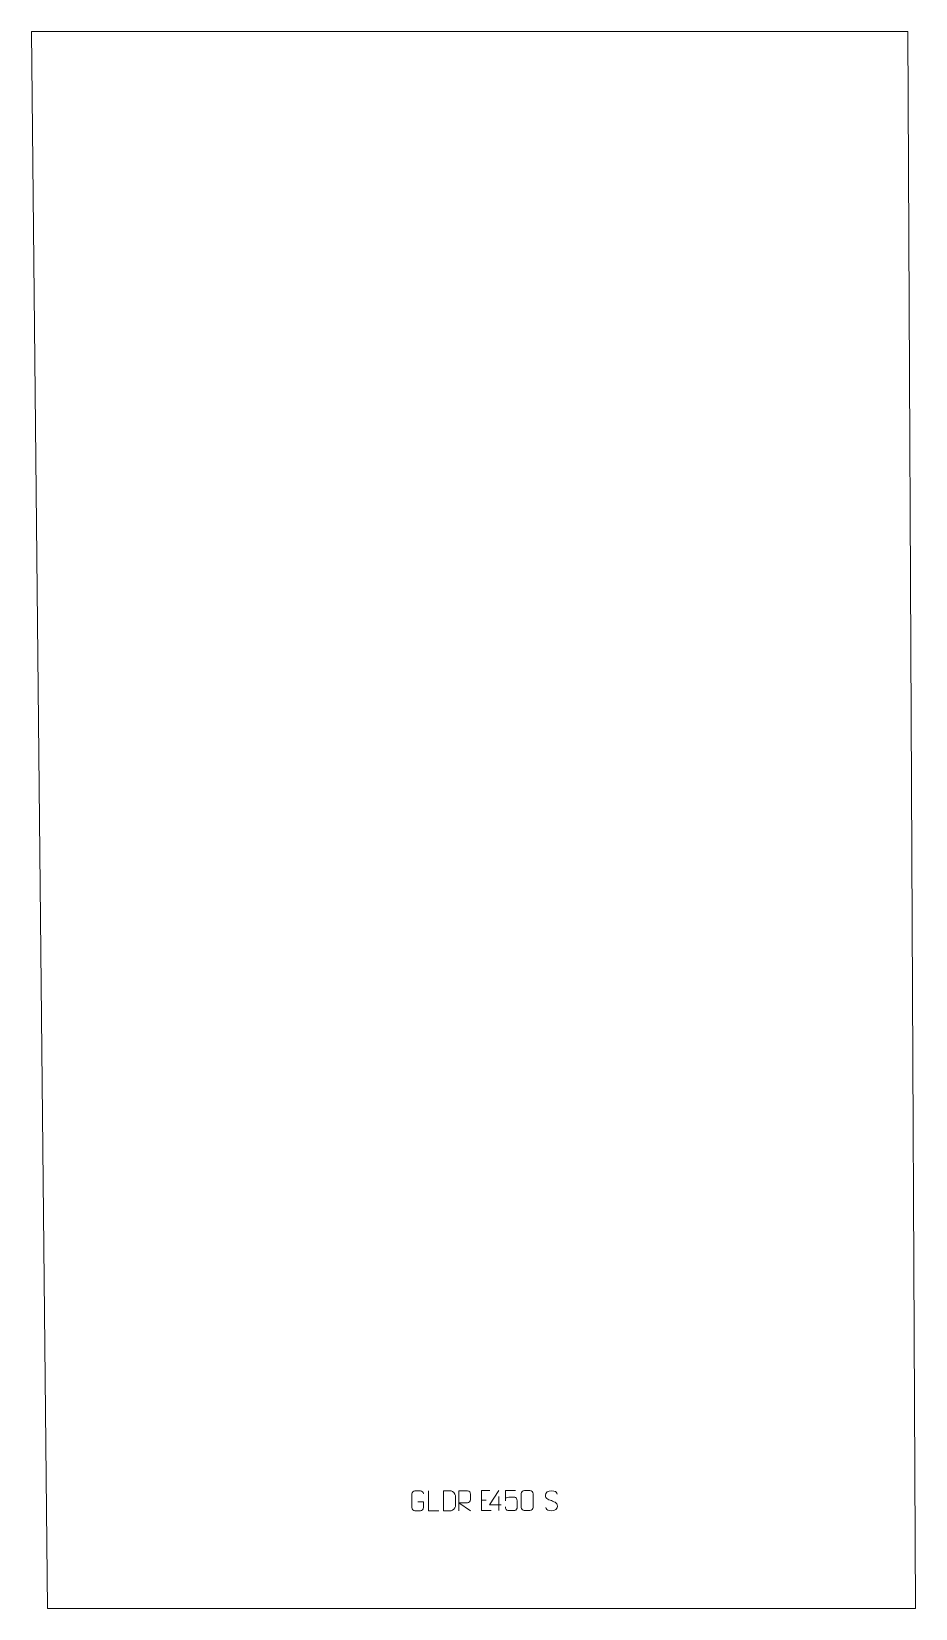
# Model space of a CAD drawing. Header units: millimetres. Extents: x -543 to 570, y -1681 to 306.
import ezdxf

# ---------------------------------------------------------------- set-up
doc = ezdxf.new("R2010")
doc.units = ezdxf.units.MM
doc.header["$MEASUREMENT"] = 0
doc.layers.add('layer 1', color=7, linetype='Continuous')

msp = doc.modelspace()

# ---------------------------------------------------------------- linework, layer by layer
at = {"layer": 'layer 1', "color": 242, "lineweight": 9}
msp.add_open_spline([(570.0649, -1680.6435), (570.0649, -1680.6435), (-522.6685, -1680.6435), (-522.6685, -1680.6435), (-522.6685, -1680.6435), (-522.6685, -1680.6435), (-542.8836, 306.3948), (-542.8836, 306.3948), (-542.8836, 306.3948), (-542.8836, 306.3948), (560.3378, 306.3948), (560.3378, 306.3948), (560.3378, 306.3948), (560.3378, 306.3948), (570.0649, -1680.6435), (570.0649, -1680.6435)], degree=3, knots=[0, 0, 0, 0, 0.2, 0.2, 0.2, 0.2, 0.4, 0.4, 0.4, 0.4, 0.6, 0.6, 0.6, 0.6, 1, 1, 1, 1], dxfattribs=at)
at = {"layer": 'layer 1', "color": 250, "lineweight": 9}
for points, knots in [([(-56.3892, -1546.4356), (-56.3892, -1546.4356), (-49.2211, -1546.4356), (-49.2211, -1546.4356), (-49.2211, -1546.4356), (-49.2211, -1546.4356), (-49.2211, -1553.6037), (-49.2211, -1553.6037), (-49.2211, -1553.6037), (-49.3608, -1555.9271), (-51.038, -1557.4067), (-53.1858, -1557.4175), (-53.1858, -1557.4175), (-55.5176, -1557.4171), (-57.8496, -1557.4171), (-60.1811, -1557.4175), (-60.1811, -1557.4175), (-62.106, -1557.5229), (-64.0782, -1555.6384), (-64.067, -1553.6211), (-64.067, -1553.6211), (-64.0666, -1547.851), (-64.0666, -1542.0813), (-64.067, -1536.312), (-64.067, -1536.312), (-64.0628, -1534.1739), (-62.316, -1532.4547), (-60.1637, -1532.4681), (-60.1637, -1532.4681), (-57.838, -1532.4681), (-55.5119, -1532.4681), (-53.1858, -1532.4681), (-53.1858, -1532.4681), (-51.2391, -1532.4327), (-49.2477, -1533.9242), (-49.2211, -1536.3619)], [0, 0, 0, 0, 0.1, 0.1, 0.1, 0.1, 0.2, 0.2, 0.2, 0.2, 0.3, 0.3, 0.3, 0.3, 0.4, 0.4, 0.4, 0.4, 0.5, 0.5, 0.5, 0.5, 0.6, 0.6, 0.6, 0.6, 0.7, 0.7, 0.7, 0.7, 0.8, 0.8, 0.8, 0.8, 1, 1, 1, 1]), ([(-30.1696, -1557.4214), (-30.1696, -1557.4214), (-43.1187, -1557.4214), (-43.1187, -1557.4214), (-43.1187, -1557.4214), (-43.1187, -1557.4214), (-43.1187, -1532.4678), (-43.1187, -1532.4678)], [0, 0, 0, 0, 0.333333333, 0.333333333, 0.333333333, 0.333333333, 1, 1, 1, 1]), ([(-24.0363, -1557.4282), (-21.7045, -1557.4278), (-16.7543, -1557.4518), (-14.4228, -1557.4521), (-14.4228, -1557.4521), (-12.4978, -1557.5575), (-9.1792, -1554.0159), (-9.1904, -1551.9986), (-9.1904, -1551.9986), (-9.1908, -1546.2285), (-9.1908, -1544.0588), (-9.1904, -1538.2895), (-9.1904, -1538.2895), (-9.1947, -1536.1514), (-12.5692, -1532.4913), (-14.7216, -1532.5048), (-14.7216, -1532.5048), (-17.0473, -1532.5048), (-21.7716, -1532.5048), (-24.0977, -1532.5048), (-24.0977, -1532.5048), (-24.0973, -1538.2517), (-24.036, -1551.6809), (-24.0363, -1557.4282)], [0, 0, 0, 0, 0.142857143, 0.142857143, 0.142857143, 0.142857143, 0.285714286, 0.285714286, 0.285714286, 0.285714286, 0.428571429, 0.428571429, 0.428571429, 0.428571429, 0.571428571, 0.571428571, 0.571428571, 0.571428571, 0.714285714, 0.714285714, 0.714285714, 0.714285714, 1, 1, 1, 1]), ([(-4.8071, -1557.5277), (-4.8071, -1557.5277), (-4.8071, -1532.5742), (-4.8071, -1532.5742), (-4.8071, -1532.5742), (-1.2123, -1532.5742), (2.3832, -1532.5742), (5.9784, -1532.5742), (5.9784, -1532.5742), (8.3037, -1532.6119), (9.861, -1534.1019), (9.8569, -1536.4683), (9.8569, -1536.4683), (9.8565, -1538.5038), (9.8565, -1541.5632), (9.8569, -1543.5992), (9.8569, -1543.5992), (9.8504, -1545.4747), (8.0381, -1547.4165), (6.0286, -1547.4356), (6.0286, -1547.4356), (6.0286, -1547.4356), (-4.8071, -1547.4356), (-4.8071, -1547.4356), (-4.8071, -1547.4356), (-4.8071, -1547.4356), (9.8476, -1557.5277), (9.8476, -1557.5277)], [0, 0, 0, 0, 0.125, 0.125, 0.125, 0.125, 0.25, 0.25, 0.25, 0.25, 0.375, 0.375, 0.375, 0.375, 0.5, 0.5, 0.5, 0.5, 0.625, 0.625, 0.625, 0.625, 0.75, 0.75, 0.75, 0.75, 1, 1, 1, 1]), ([(34.2518, -1532.1856), (34.2518, -1532.1856), (23.7458, -1532.1856), (23.7458, -1532.1856), (23.7458, -1532.1856), (23.7458, -1532.1856), (23.7458, -1557.1392), (23.7458, -1557.1392), (23.7458, -1557.1392), (23.7458, -1557.1392), (35.8773, -1557.1392), (35.8773, -1557.1392)], [0, 0, 0, 0, 0.25, 0.25, 0.25, 0.25, 0.5, 0.5, 0.5, 0.5, 1, 1, 1, 1]), ([(48.5907, -1550.1817), (48.5907, -1550.1817), (33.769, -1550.1817), (33.769, -1550.1817), (33.769, -1550.1817), (33.769, -1550.1817), (45.6466, -1532.1112), (45.6466, -1532.1112)], [0, 0, 0, 0, 0.333333333, 0.333333333, 0.333333333, 0.333333333, 1, 1, 1, 1]), ([(66.574, -1532.1435), (66.574, -1532.1435), (53.7223, -1532.1435), (53.7223, -1532.1435), (53.7223, -1532.1435), (53.7226, -1536.3741), (53.7226, -1540.605), (53.7223, -1544.8362), (53.7223, -1544.8362), (53.722, -1541.5261), (55.353, -1540.4543), (58.165, -1540.3938), (58.165, -1540.3938), (60.6046, -1540.3935), (63.0441, -1540.3935), (65.4833, -1540.3938), (65.4833, -1540.3938), (67.1331, -1540.387), (68.608, -1542.7675), (68.6365, -1544.8362), (68.6365, -1544.8362), (68.6362, -1547.4235), (68.6362, -1550.0111), (68.6365, -1552.5988), (68.6365, -1552.5988), (68.6827, -1554.5582), (67.1833, -1556.9945), (65.5574, -1557.053), (65.5574, -1557.053), (63.6009, -1557.0527), (58.7059, -1557.0527), (56.7489, -1557.053), (56.7489, -1557.053), (54.9034, -1557.0618), (53.7963, -1555.097), (53.7755, -1552.5459)], [0, 0, 0, 0, 0.1, 0.1, 0.1, 0.1, 0.2, 0.2, 0.2, 0.2, 0.3, 0.3, 0.3, 0.3, 0.4, 0.4, 0.4, 0.4, 0.5, 0.5, 0.5, 0.5, 0.6, 0.6, 0.6, 0.6, 0.7, 0.7, 0.7, 0.7, 0.8, 0.8, 0.8, 0.8, 1, 1, 1, 1]), ([(77.5992, -1532.099), (79.9653, -1532.099), (82.3318, -1532.099), (84.6983, -1532.099), (84.6983, -1532.099), (86.6788, -1532.0634), (88.7048, -1533.5577), (88.7319, -1535.9998), (88.7319, -1535.9998), (88.7315, -1541.7572), (88.7315, -1547.515), (88.7319, -1553.2732), (88.7319, -1553.2732), (88.5898, -1555.6008), (86.8834, -1557.0831), (84.6983, -1557.0939), (84.6983, -1557.0939), (82.3259, -1557.0935), (79.9535, -1557.0935), (77.5815, -1557.0939), (77.5815, -1557.0939), (75.623, -1557.1995), (73.6166, -1555.3116), (73.628, -1553.2906), (73.628, -1553.2906), (73.6284, -1547.51), (73.6284, -1541.7297), (73.628, -1535.9499), (73.628, -1535.9499), (73.6323, -1533.8079), (75.4094, -1532.0854), (77.5992, -1532.099)], [0, 0, 0, 0, 0.111111111, 0.111111111, 0.111111111, 0.111111111, 0.222222222, 0.222222222, 0.222222222, 0.222222222, 0.333333333, 0.333333333, 0.333333333, 0.333333333, 0.444444444, 0.444444444, 0.444444444, 0.444444444, 0.555555556, 0.555555556, 0.555555556, 0.555555556, 0.666666667, 0.666666667, 0.666666667, 0.666666667, 0.777777778, 0.777777778, 0.777777778, 0.777777778, 1, 1, 1, 1]), ([(111.7242, -1544.7762), (107.4759, -1543.3058), (102.5678, -1541.51), (104.5729, -1535.9897), (104.5729, -1535.9897), (106.0764, -1531.8498), (111.29, -1532.2383), (114.8936, -1532.8394), (114.8936, -1532.8394), (117.7542, -1533.3166), (118.6189, -1534.5298), (118.9295, -1536.6139)], [0, 0, 0, 0, 0.25, 0.25, 0.25, 0.25, 0.5, 0.5, 0.5, 0.5, 1, 1, 1, 1]), ([(111.7242, -1544.7763), (115.7428, -1546.423), (120.7723, -1548.3113), (118.9383, -1553.6716), (118.9383, -1553.6716), (117.4785, -1557.938), (112.5677, -1557.6813), (108.8416, -1557.1266), (108.8416, -1557.1266), (106.0916, -1556.7168), (104.8707, -1555.5033), (104.4927, -1553.3911)], [0, 0, 0, 0, 0.25, 0.25, 0.25, 0.25, 0.5, 0.5, 0.5, 0.5, 1, 1, 1, 1])]:
    msp.add_open_spline(points, degree=3, knots=knots, dxfattribs=at)
for points in [[(23.7458, -1544.0653), (23.7458, -1544.0653), (29.5954, -1544.0653), (29.5954, -1544.0653)], [(45.6466, -1539.4206), (45.6466, -1539.4206), (45.6466, -1557.0853), (45.6466, -1557.0853)]]:
    msp.add_open_spline(points, degree=3, dxfattribs=at)

doc.saveas('drawing.dxf')
